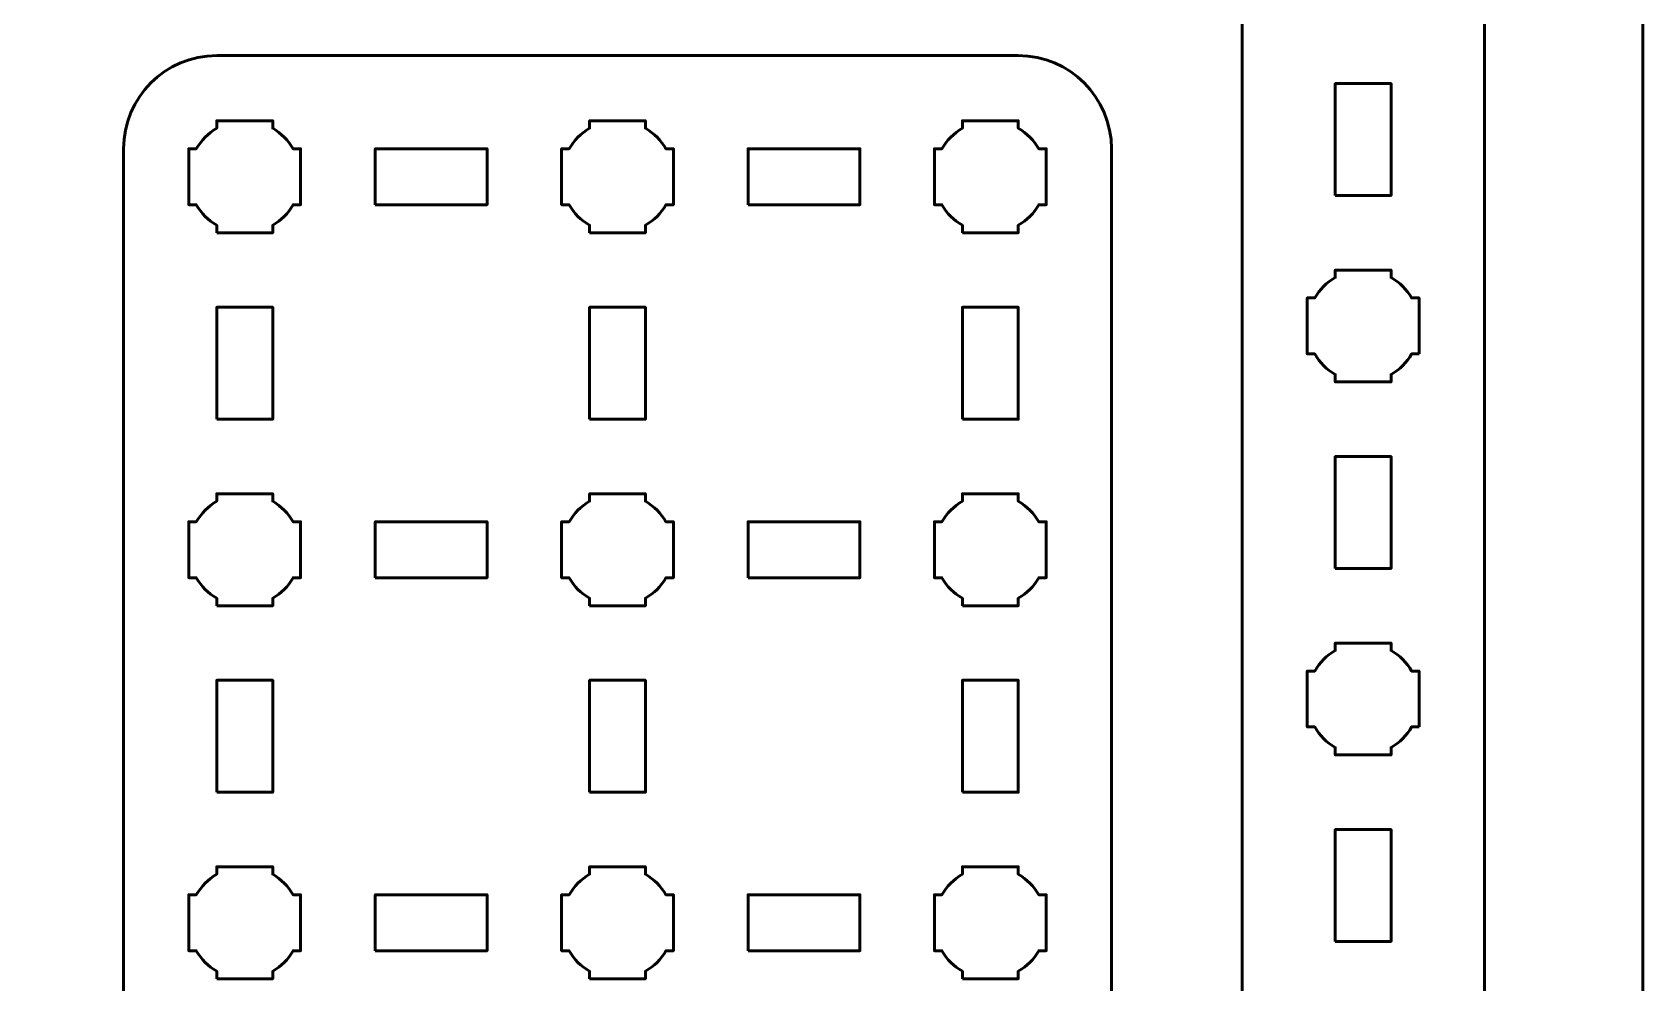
# Model space of a CAD drawing. Header units: centimetres. Extents: x -21 to 0, y -29.7 to 0.
# Drawn here: x -8.64 to 0, y -24.77 to -19.67 of the extents above; entities that cross this region are included whole.
import ezdxf

# ---------------------------------------------------------------- set-up
doc = ezdxf.new("R2010")
doc.units = ezdxf.units.CM
doc.header["$MEASUREMENT"] = 0
doc.layers.add('Layer 1', color=7, linetype='Continuous')

msp = doc.modelspace()

# ---------------------------------------------------------------- linework, layer by layer
at = {"layer": 'Layer 1', "color": 1, "lineweight": 53}
msp.add_open_spline([(-21.00003, -29.19995), (-21.00003, -29.19995), (-21.00003, -5.29992), (-21.00003, -5.29992), (-21.00003, -5.29992), (-21.00003, -5.21709), (-20.93286, -5.14992), (-20.85003, -5.14992), (-20.85003, -5.14992), (-20.7672, -5.14992), (-20.70003, -5.08275), (-20.70003, -4.99992), (-20.70003, -4.99992), (-20.70003, -4.91709), (-20.7672, -4.84992), (-20.85003, -4.84992), (-20.85003, -4.84992), (-20.93286, -4.84992), (-21.00003, -4.78275), (-21.00003, -4.69992), (-21.00003, -4.69992), (-21.00003, -4.61709), (-20.93286, -4.54992), (-20.85003, -4.54992), (-20.85003, -4.54992), (-20.7672, -4.54992), (-20.70003, -4.48275), (-20.70003, -4.39992), (-20.70003, -4.39992), (-20.70003, -4.31709), (-20.7672, -4.24992), (-20.85003, -4.24992), (-20.85003, -4.24992), (-20.93286, -4.24992), (-21.00003, -4.18275), (-21.00003, -4.09992), (-21.00003, -4.09992), (-21.00003, -4.01709), (-20.93286, -3.94992), (-20.85003, -3.94992), (-20.85003, -3.94992), (-20.7672, -3.94992), (-20.70003, -3.88275), (-20.70003, -3.79992), (-20.70003, -3.79992), (-20.70003, -3.71709), (-20.7672, -3.64992), (-20.85003, -3.64992), (-20.85003, -3.64992), (-20.93286, -3.64992), (-21.00003, -3.58275), (-21.00003, -3.49992), (-21.00003, -3.49992), (-21.00003, -3.41709), (-20.93286, -3.34992), (-20.85003, -3.34992), (-20.85003, -3.34992), (-20.7672, -3.34992), (-20.70003, -3.28275), (-20.70003, -3.19992), (-20.70003, -3.19992), (-20.70003, -3.11709), (-20.7672, -3.04992), (-20.85003, -3.04992), (-20.85003, -3.04992), (-20.93286, -3.04992), (-21.00003, -2.98275), (-21.00003, -2.89992), (-21.00003, -2.89992), (-21.00003, -2.81709), (-20.93286, -2.74992), (-20.85003, -2.74992), (-20.85003, -2.74992), (-20.7672, -2.74992), (-20.70003, -2.68275), (-20.70003, -2.59992), (-20.70003, -2.59992), (-20.70003, -2.51709), (-20.7672, -2.44992), (-20.85003, -2.44992), (-20.85003, -2.44992), (-20.93286, -2.44992), (-21.00003, -2.38275), (-21.00003, -2.29992), (-21.00003, -2.29992), (-21.00003, -2.21709), (-20.93286, -2.14992), (-20.85003, -2.14992), (-20.85003, -2.14992), (-20.7672, -2.14992), (-20.70003, -2.08275), (-20.70003, -1.99992), (-20.70003, -1.99992), (-20.70003, -1.91709), (-20.7672, -1.84992), (-20.85003, -1.84992), (-20.85003, -1.84992), (-20.93286, -1.84992), (-21.00003, -1.78275), (-21.00003, -1.69992), (-21.00003, -1.69992), (-21.00003, -1.61709), (-20.93286, -1.54992), (-20.85003, -1.54992), (-20.85003, -1.54992), (-20.7672, -1.54992), (-20.70003, -1.48275), (-20.70003, -1.39992), (-20.70003, -1.39992), (-20.70003, -1.31709), (-20.7672, -1.24992), (-20.85003, -1.24992), (-20.85003, -1.24992), (-20.93286, -1.24992), (-21.00003, -1.18275), (-21.00003, -1.09992), (-21.00003, -1.09992), (-21.00003, -1.09992), (-21.00003, -0.49992), (-21.00003, -0.49992), (-21.00003, -0.49992), (-21.00003, -0.22295), (-20.77694, 0.00004), (-20.49994, 0.00004), (-20.49994, 0.00004), (-20.49994, 0.00004), (-0.50008, 0.00004), (-0.50008, 0.00004), (-0.50008, 0.00004), (-0.22294, 0.00004), (0.00002, -0.22295), (0.00002, -0.49992), (0.00002, -0.49992), (0.00002, -0.49992), (0.00002, -29.19995), (0.00002, -29.19995), (0.00002, -29.19995), (0.00002, -29.47695), (-0.22294, -29.70004), (-0.50008, -29.70004), (-0.50008, -29.70004), (-0.50008, -29.70004), (-20.49994, -29.70004), (-20.49994, -29.70004), (-20.49994, -29.70004), (-20.77694, -29.70004), (-21.00003, -29.47695), (-21.00003, -29.19995)], degree=3, knots=[0, 0, 0, 0, 0.027027, 0.027027, 0.027027, 0.027027, 0.0540541, 0.0540541, 0.0540541, 0.0540541, 0.0810811, 0.0810811, 0.0810811, 0.0810811, 0.1081081, 0.1081081, 0.1081081, 0.1081081, 0.1351351, 0.1351351, 0.1351351, 0.1351351, 0.1621622, 0.1621622, 0.1621622, 0.1621622, 0.1891892, 0.1891892, 0.1891892, 0.1891892, 0.2162162, 0.2162162, 0.2162162, 0.2162162, 0.2432432, 0.2432432, 0.2432432, 0.2432432, 0.2702703, 0.2702703, 0.2702703, 0.2702703, 0.2972973, 0.2972973, 0.2972973, 0.2972973, 0.3243243, 0.3243243, 0.3243243, 0.3243243, 0.3513514, 0.3513514, 0.3513514, 0.3513514, 0.3783784, 0.3783784, 0.3783784, 0.3783784, 0.4054054, 0.4054054, 0.4054054, 0.4054054, 0.4324324, 0.4324324, 0.4324324, 0.4324324, 0.4594595, 0.4594595, 0.4594595, 0.4594595, 0.4864865, 0.4864865, 0.4864865, 0.4864865, 0.5135135, 0.5135135, 0.5135135, 0.5135135, 0.5405405, 0.5405405, 0.5405405, 0.5405405, 0.5675676, 0.5675676, 0.5675676, 0.5675676, 0.5945946, 0.5945946, 0.5945946, 0.5945946, 0.6216216, 0.6216216, 0.6216216, 0.6216216, 0.6486486, 0.6486486, 0.6486486, 0.6486486, 0.6756757, 0.6756757, 0.6756757, 0.6756757, 0.7027027, 0.7027027, 0.7027027, 0.7027027, 0.7297297, 0.7297297, 0.7297297, 0.7297297, 0.7567568, 0.7567568, 0.7567568, 0.7567568, 0.7837838, 0.7837838, 0.7837838, 0.7837838, 0.8108108, 0.8108108, 0.8108108, 0.8108108, 0.8378378, 0.8378378, 0.8378378, 0.8378378, 0.8648649, 0.8648649, 0.8648649, 0.8648649, 0.8918919, 0.8918919, 0.8918919, 0.8918919, 0.9189189, 0.9189189, 0.9189189, 0.9189189, 0.9459459, 0.9459459, 0.9459459, 0.9459459, 0.972973, 0.972973, 0.972973, 0.972973, 1, 1, 1, 1], dxfattribs=at)
at = {"layer": 'Layer 1', "color": 3, "lineweight": 53}
for points in [[(-2.15002, -27.39989), (-2.15002, -27.39989), (-2.15002, -17.09991), (-2.15002, -17.09991), (-2.15002, -17.09991), (-2.15002, -16.82291), (-1.92693, -16.59995), (-1.64993, -16.59995), (-1.64993, -16.59995), (-1.64993, -16.59995), (-1.34992, -16.59995), (-1.34992, -16.59995), (-1.34992, -16.59995), (-1.07296, -16.59995), (-0.85, -16.82291), (-0.85, -17.09991), (-0.85, -17.09991), (-0.85, -17.09991), (-0.85, -27.39989), (-0.85, -27.39989), (-0.85, -27.39989), (-0.85, -27.67689), (-1.07296, -27.89999), (-1.34992, -27.89999), (-1.34992, -27.89999), (-1.34992, -27.89999), (-1.64993, -27.89999), (-1.64993, -27.89999), (-1.64993, -27.89999), (-1.92693, -27.89999), (-2.15002, -27.67689), (-2.15002, -27.39989)], [(-3.34999, -27.10002), (-3.34999, -27.10002), (-7.64999, -27.10002), (-7.64999, -27.10002), (-7.64999, -27.10002), (-7.92608, -27.10002), (-8.14999, -26.87611), (-8.14999, -26.60002), (-8.14999, -26.60002), (-8.14999, -26.60002), (-8.14999, -20.30002), (-8.14999, -20.30002), (-8.14999, -20.30002), (-8.14999, -20.02393), (-7.92608, -19.80002), (-7.64999, -19.80002), (-7.64999, -19.80002), (-7.64999, -19.80002), (-3.34999, -19.80002), (-3.34999, -19.80002), (-3.34999, -19.80002), (-3.0739, -19.80002), (-2.84999, -20.02393), (-2.84999, -20.30002), (-2.84999, -20.30002), (-2.84999, -20.30002), (-2.84999, -26.60002), (-2.84999, -26.60002), (-2.84999, -26.60002), (-2.84999, -26.87611), (-3.0739, -27.10002), (-3.34999, -27.10002)]]:
    msp.add_open_spline(points, degree=3, knots=[0, 0, 0, 0, 0.125, 0.125, 0.125, 0.125, 0.25, 0.25, 0.25, 0.25, 0.375, 0.375, 0.375, 0.375, 0.5, 0.5, 0.5, 0.5, 0.625, 0.625, 0.625, 0.625, 0.75, 0.75, 0.75, 0.75, 0.875, 0.875, 0.875, 0.875, 1, 1, 1, 1], dxfattribs=at)
at = {"layer": 'Layer 1', "lineweight": 53}
for points, knots in [([(-1.64993, -20.54993), (-1.64993, -20.54993), (-1.64993, -19.94993), (-1.64993, -19.94993), (-1.64993, -19.94993), (-1.64993, -19.94993), (-1.34992, -19.94993), (-1.34992, -19.94993), (-1.34992, -19.94993), (-1.34992, -19.94993), (-1.34992, -20.54993), (-1.34992, -20.54993), (-1.34992, -20.54993), (-1.34992, -20.54993), (-1.64993, -20.54993), (-1.64993, -20.54993)], [0, 0, 0, 0, 0.25, 0.25, 0.25, 0.25, 0.5, 0.5, 0.5, 0.5, 0.75, 0.75, 0.75, 0.75, 1, 1, 1, 1]), ([(-7.64999, -20.75002), (-7.64999, -20.75002), (-7.64999, -20.70987), (-7.64999, -20.70987), (-7.64999, -20.70987), (-7.69552, -20.68352), (-7.73349, -20.64555), (-7.75984, -20.60002), (-7.75984, -20.60002), (-7.75984, -20.60002), (-7.79999, -20.60002), (-7.79999, -20.60002), (-7.79999, -20.60002), (-7.79999, -20.60002), (-7.79999, -20.45002), (-7.79999, -20.45002), (-7.79999, -20.45002), (-7.79999, -20.45002), (-7.79999, -20.30002), (-7.79999, -20.30002), (-7.79999, -20.30002), (-7.79999, -20.30002), (-7.75984, -20.30002), (-7.75984, -20.30002), (-7.75984, -20.30002), (-7.73349, -20.25449), (-7.69552, -20.21652), (-7.64999, -20.19017), (-7.64999, -20.19017), (-7.64999, -20.19017), (-7.64999, -20.15002), (-7.64999, -20.15002), (-7.64999, -20.15002), (-7.64999, -20.15002), (-7.49999, -20.15002), (-7.49999, -20.15002), (-7.49999, -20.15002), (-7.49999, -20.15002), (-7.34999, -20.15002), (-7.34999, -20.15002), (-7.34999, -20.15002), (-7.34999, -20.15002), (-7.34999, -20.19017), (-7.34999, -20.19017), (-7.34999, -20.19017), (-7.30446, -20.21652), (-7.26649, -20.25449), (-7.24014, -20.30002), (-7.24014, -20.30002), (-7.24014, -20.30002), (-7.19999, -20.30002), (-7.19999, -20.30002), (-7.19999, -20.30002), (-7.19999, -20.30002), (-7.19999, -20.45002), (-7.19999, -20.45002), (-7.19999, -20.45002), (-7.19999, -20.45002), (-7.19999, -20.60002), (-7.19999, -20.60002), (-7.19999, -20.60002), (-7.19999, -20.60002), (-7.24014, -20.60002), (-7.24014, -20.60002), (-7.24014, -20.60002), (-7.26649, -20.64555), (-7.30446, -20.68352), (-7.34999, -20.70987), (-7.34999, -20.70987), (-7.34999, -20.70987), (-7.34999, -20.75002), (-7.34999, -20.75002), (-7.34999, -20.75002), (-7.34999, -20.75002), (-7.49999, -20.75002), (-7.49999, -20.75002), (-7.49999, -20.75002), (-7.49999, -20.75002), (-7.64999, -20.75002), (-7.64999, -20.75002)], [0, 0, 0, 0, 0.05, 0.05, 0.05, 0.05, 0.1, 0.1, 0.1, 0.1, 0.15, 0.15, 0.15, 0.15, 0.2, 0.2, 0.2, 0.2, 0.25, 0.25, 0.25, 0.25, 0.3, 0.3, 0.3, 0.3, 0.35, 0.35, 0.35, 0.35, 0.4, 0.4, 0.4, 0.4, 0.45, 0.45, 0.45, 0.45, 0.5, 0.5, 0.5, 0.5, 0.55, 0.55, 0.55, 0.55, 0.6, 0.6, 0.6, 0.6, 0.65, 0.65, 0.65, 0.65, 0.7, 0.7, 0.7, 0.7, 0.75, 0.75, 0.75, 0.75, 0.8, 0.8, 0.8, 0.8, 0.85, 0.85, 0.85, 0.85, 0.9, 0.9, 0.9, 0.9, 0.95, 0.95, 0.95, 0.95, 1, 1, 1, 1]), ([(-5.64999, -20.75002), (-5.64999, -20.75002), (-5.64999, -20.70987), (-5.64999, -20.70987), (-5.64999, -20.70987), (-5.69552, -20.68352), (-5.73349, -20.64555), (-5.75984, -20.60002), (-5.75984, -20.60002), (-5.75984, -20.60002), (-5.79999, -20.60002), (-5.79999, -20.60002), (-5.79999, -20.60002), (-5.79999, -20.60002), (-5.79999, -20.45002), (-5.79999, -20.45002), (-5.79999, -20.45002), (-5.79999, -20.45002), (-5.79999, -20.30002), (-5.79999, -20.30002), (-5.79999, -20.30002), (-5.79999, -20.30002), (-5.75984, -20.30002), (-5.75984, -20.30002), (-5.75984, -20.30002), (-5.73349, -20.25449), (-5.69552, -20.21652), (-5.64999, -20.19017), (-5.64999, -20.19017), (-5.64999, -20.19017), (-5.64999, -20.15002), (-5.64999, -20.15002), (-5.64999, -20.15002), (-5.64999, -20.15002), (-5.49999, -20.15002), (-5.49999, -20.15002), (-5.49999, -20.15002), (-5.49999, -20.15002), (-5.34999, -20.15002), (-5.34999, -20.15002), (-5.34999, -20.15002), (-5.34999, -20.15002), (-5.34999, -20.19017), (-5.34999, -20.19017), (-5.34999, -20.19017), (-5.30446, -20.21652), (-5.26649, -20.25449), (-5.24014, -20.30002), (-5.24014, -20.30002), (-5.24014, -20.30002), (-5.19999, -20.30002), (-5.19999, -20.30002), (-5.19999, -20.30002), (-5.19999, -20.30002), (-5.19999, -20.45002), (-5.19999, -20.45002), (-5.19999, -20.45002), (-5.19999, -20.45002), (-5.19999, -20.60002), (-5.19999, -20.60002), (-5.19999, -20.60002), (-5.19999, -20.60002), (-5.24014, -20.60002), (-5.24014, -20.60002), (-5.24014, -20.60002), (-5.26649, -20.64555), (-5.30446, -20.68352), (-5.34999, -20.70987), (-5.34999, -20.70987), (-5.34999, -20.70987), (-5.34999, -20.75002), (-5.34999, -20.75002), (-5.34999, -20.75002), (-5.34999, -20.75002), (-5.49999, -20.75002), (-5.49999, -20.75002), (-5.49999, -20.75002), (-5.49999, -20.75002), (-5.64999, -20.75002), (-5.64999, -20.75002)], [0, 0, 0, 0, 0.05, 0.05, 0.05, 0.05, 0.1, 0.1, 0.1, 0.1, 0.15, 0.15, 0.15, 0.15, 0.2, 0.2, 0.2, 0.2, 0.25, 0.25, 0.25, 0.25, 0.3, 0.3, 0.3, 0.3, 0.35, 0.35, 0.35, 0.35, 0.4, 0.4, 0.4, 0.4, 0.45, 0.45, 0.45, 0.45, 0.5, 0.5, 0.5, 0.5, 0.55, 0.55, 0.55, 0.55, 0.6, 0.6, 0.6, 0.6, 0.65, 0.65, 0.65, 0.65, 0.7, 0.7, 0.7, 0.7, 0.75, 0.75, 0.75, 0.75, 0.8, 0.8, 0.8, 0.8, 0.85, 0.85, 0.85, 0.85, 0.9, 0.9, 0.9, 0.9, 0.95, 0.95, 0.95, 0.95, 1, 1, 1, 1]), ([(-3.64999, -20.75002), (-3.64999, -20.75002), (-3.64999, -20.70987), (-3.64999, -20.70987), (-3.64999, -20.70987), (-3.69552, -20.68352), (-3.73349, -20.64555), (-3.75984, -20.60002), (-3.75984, -20.60002), (-3.75984, -20.60002), (-3.79999, -20.60002), (-3.79999, -20.60002), (-3.79999, -20.60002), (-3.79999, -20.60002), (-3.79999, -20.45002), (-3.79999, -20.45002), (-3.79999, -20.45002), (-3.79999, -20.45002), (-3.79999, -20.30002), (-3.79999, -20.30002), (-3.79999, -20.30002), (-3.79999, -20.30002), (-3.75984, -20.30002), (-3.75984, -20.30002), (-3.75984, -20.30002), (-3.73349, -20.25449), (-3.69552, -20.21652), (-3.64999, -20.19017), (-3.64999, -20.19017), (-3.64999, -20.19017), (-3.64999, -20.15002), (-3.64999, -20.15002), (-3.64999, -20.15002), (-3.64999, -20.15002), (-3.49999, -20.15002), (-3.49999, -20.15002), (-3.49999, -20.15002), (-3.49999, -20.15002), (-3.34999, -20.15002), (-3.34999, -20.15002), (-3.34999, -20.15002), (-3.34999, -20.15002), (-3.34999, -20.19017), (-3.34999, -20.19017), (-3.34999, -20.19017), (-3.30446, -20.21652), (-3.26649, -20.25449), (-3.24014, -20.30002), (-3.24014, -20.30002), (-3.24014, -20.30002), (-3.19999, -20.30002), (-3.19999, -20.30002), (-3.19999, -20.30002), (-3.19999, -20.30002), (-3.19999, -20.45002), (-3.19999, -20.45002), (-3.19999, -20.45002), (-3.19999, -20.45002), (-3.19999, -20.60002), (-3.19999, -20.60002), (-3.19999, -20.60002), (-3.19999, -20.60002), (-3.24014, -20.60002), (-3.24014, -20.60002), (-3.24014, -20.60002), (-3.26649, -20.64555), (-3.30446, -20.68352), (-3.34999, -20.70987), (-3.34999, -20.70987), (-3.34999, -20.70987), (-3.34999, -20.75002), (-3.34999, -20.75002), (-3.34999, -20.75002), (-3.34999, -20.75002), (-3.49999, -20.75002), (-3.49999, -20.75002), (-3.49999, -20.75002), (-3.49999, -20.75002), (-3.64999, -20.75002), (-3.64999, -20.75002)], [0, 0, 0, 0, 0.05, 0.05, 0.05, 0.05, 0.1, 0.1, 0.1, 0.1, 0.15, 0.15, 0.15, 0.15, 0.2, 0.2, 0.2, 0.2, 0.25, 0.25, 0.25, 0.25, 0.3, 0.3, 0.3, 0.3, 0.35, 0.35, 0.35, 0.35, 0.4, 0.4, 0.4, 0.4, 0.45, 0.45, 0.45, 0.45, 0.5, 0.5, 0.5, 0.5, 0.55, 0.55, 0.55, 0.55, 0.6, 0.6, 0.6, 0.6, 0.65, 0.65, 0.65, 0.65, 0.7, 0.7, 0.7, 0.7, 0.75, 0.75, 0.75, 0.75, 0.8, 0.8, 0.8, 0.8, 0.85, 0.85, 0.85, 0.85, 0.9, 0.9, 0.9, 0.9, 0.95, 0.95, 0.95, 0.95, 1, 1, 1, 1]), ([(-6.79999, -20.60002), (-6.79999, -20.60002), (-6.79999, -20.30002), (-6.79999, -20.30002), (-6.79999, -20.30002), (-6.79999, -20.30002), (-6.19999, -20.30002), (-6.19999, -20.30002), (-6.19999, -20.30002), (-6.19999, -20.30002), (-6.19999, -20.60002), (-6.19999, -20.60002), (-6.19999, -20.60002), (-6.19999, -20.60002), (-6.79999, -20.60002), (-6.79999, -20.60002)], [0, 0, 0, 0, 0.25, 0.25, 0.25, 0.25, 0.5, 0.5, 0.5, 0.5, 0.75, 0.75, 0.75, 0.75, 1, 1, 1, 1]), ([(-4.79999, -20.60002), (-4.79999, -20.60002), (-4.79999, -20.30002), (-4.79999, -20.30002), (-4.79999, -20.30002), (-4.79999, -20.30002), (-4.19999, -20.30002), (-4.19999, -20.30002), (-4.19999, -20.30002), (-4.19999, -20.30002), (-4.19999, -20.60002), (-4.19999, -20.60002), (-4.19999, -20.60002), (-4.19999, -20.60002), (-4.79999, -20.60002), (-4.79999, -20.60002)], [0, 0, 0, 0, 0.25, 0.25, 0.25, 0.25, 0.5, 0.5, 0.5, 0.5, 0.75, 0.75, 0.75, 0.75, 1, 1, 1, 1]), ([(-1.19999, -21.39992), (-1.19999, -21.39992), (-1.2401, -21.39992), (-1.2401, -21.39992), (-1.2401, -21.39992), (-1.26642, -21.44553), (-1.30445, -21.48342), (-1.34992, -21.50974), (-1.34992, -21.50974), (-1.34992, -21.50974), (-1.34992, -21.54999), (-1.34992, -21.54999), (-1.34992, -21.54999), (-1.34992, -21.54999), (-1.5, -21.54999), (-1.5, -21.54999), (-1.5, -21.54999), (-1.5, -21.54999), (-1.64993, -21.54999), (-1.64993, -21.54999), (-1.64993, -21.54999), (-1.64993, -21.54999), (-1.64993, -21.50974), (-1.64993, -21.50974), (-1.64993, -21.50974), (-1.69554, -21.48342), (-1.73346, -21.44553), (-1.75978, -21.39992), (-1.75978, -21.39992), (-1.75978, -21.39992), (-1.8, -21.39992), (-1.8, -21.39992), (-1.8, -21.39992), (-1.8, -21.39992), (-1.8, -21.24999), (-1.8, -21.24999), (-1.8, -21.24999), (-1.8, -21.24999), (-1.8, -21.09991), (-1.8, -21.09991), (-1.8, -21.09991), (-1.8, -21.09991), (-1.75978, -21.09991), (-1.75978, -21.09991), (-1.75978, -21.09991), (-1.73346, -21.05444), (-1.69554, -21.01641), (-1.64993, -20.99009), (-1.64993, -20.99009), (-1.64993, -20.99009), (-1.64993, -20.94998), (-1.64993, -20.94998), (-1.64993, -20.94998), (-1.64993, -20.94998), (-1.5, -20.94998), (-1.5, -20.94998), (-1.5, -20.94998), (-1.5, -20.94998), (-1.34992, -20.94998), (-1.34992, -20.94998), (-1.34992, -20.94998), (-1.34992, -20.94998), (-1.34992, -20.99009), (-1.34992, -20.99009), (-1.34992, -20.99009), (-1.30445, -21.01641), (-1.26642, -21.05444), (-1.2401, -21.09991), (-1.2401, -21.09991), (-1.2401, -21.09991), (-1.19999, -21.09991), (-1.19999, -21.09991), (-1.19999, -21.09991), (-1.19999, -21.09991), (-1.19999, -21.24999), (-1.19999, -21.24999), (-1.19999, -21.24999), (-1.19999, -21.24999), (-1.19999, -21.39992), (-1.19999, -21.39992)], [0, 0, 0, 0, 0.05, 0.05, 0.05, 0.05, 0.1, 0.1, 0.1, 0.1, 0.15, 0.15, 0.15, 0.15, 0.2, 0.2, 0.2, 0.2, 0.25, 0.25, 0.25, 0.25, 0.3, 0.3, 0.3, 0.3, 0.35, 0.35, 0.35, 0.35, 0.4, 0.4, 0.4, 0.4, 0.45, 0.45, 0.45, 0.45, 0.5, 0.5, 0.5, 0.5, 0.55, 0.55, 0.55, 0.55, 0.6, 0.6, 0.6, 0.6, 0.65, 0.65, 0.65, 0.65, 0.7, 0.7, 0.7, 0.7, 0.75, 0.75, 0.75, 0.75, 0.8, 0.8, 0.8, 0.8, 0.85, 0.85, 0.85, 0.85, 0.9, 0.9, 0.9, 0.9, 0.95, 0.95, 0.95, 0.95, 1, 1, 1, 1]), ([(-7.64999, -21.75002), (-7.64999, -21.75002), (-7.64999, -21.15002), (-7.64999, -21.15002), (-7.64999, -21.15002), (-7.64999, -21.15002), (-7.34999, -21.15002), (-7.34999, -21.15002), (-7.34999, -21.15002), (-7.34999, -21.15002), (-7.34999, -21.75002), (-7.34999, -21.75002), (-7.34999, -21.75002), (-7.34999, -21.75002), (-7.64999, -21.75002), (-7.64999, -21.75002)], [0, 0, 0, 0, 0.25, 0.25, 0.25, 0.25, 0.5, 0.5, 0.5, 0.5, 0.75, 0.75, 0.75, 0.75, 1, 1, 1, 1]), ([(-5.64999, -21.75002), (-5.64999, -21.75002), (-5.64999, -21.15002), (-5.64999, -21.15002), (-5.64999, -21.15002), (-5.64999, -21.15002), (-5.34999, -21.15002), (-5.34999, -21.15002), (-5.34999, -21.15002), (-5.34999, -21.15002), (-5.34999, -21.75002), (-5.34999, -21.75002), (-5.34999, -21.75002), (-5.34999, -21.75002), (-5.64999, -21.75002), (-5.64999, -21.75002)], [0, 0, 0, 0, 0.25, 0.25, 0.25, 0.25, 0.5, 0.5, 0.5, 0.5, 0.75, 0.75, 0.75, 0.75, 1, 1, 1, 1]), ([(-3.64999, -21.75002), (-3.64999, -21.75002), (-3.64999, -21.15002), (-3.64999, -21.15002), (-3.64999, -21.15002), (-3.64999, -21.15002), (-3.34999, -21.15002), (-3.34999, -21.15002), (-3.34999, -21.15002), (-3.34999, -21.15002), (-3.34999, -21.75002), (-3.34999, -21.75002), (-3.34999, -21.75002), (-3.34999, -21.75002), (-3.64999, -21.75002), (-3.64999, -21.75002)], [0, 0, 0, 0, 0.25, 0.25, 0.25, 0.25, 0.5, 0.5, 0.5, 0.5, 0.75, 0.75, 0.75, 0.75, 1, 1, 1, 1]), ([(-1.64993, -22.5499), (-1.64993, -22.5499), (-1.64993, -21.9499), (-1.64993, -21.9499), (-1.64993, -21.9499), (-1.64993, -21.9499), (-1.34992, -21.9499), (-1.34992, -21.9499), (-1.34992, -21.9499), (-1.34992, -21.9499), (-1.34992, -22.5499), (-1.34992, -22.5499), (-1.34992, -22.5499), (-1.34992, -22.5499), (-1.64993, -22.5499), (-1.64993, -22.5499)], [0, 0, 0, 0, 0.25, 0.25, 0.25, 0.25, 0.5, 0.5, 0.5, 0.5, 0.75, 0.75, 0.75, 0.75, 1, 1, 1, 1]), ([(-7.64999, -22.75002), (-7.64999, -22.75002), (-7.64999, -22.70987), (-7.64999, -22.70987), (-7.64999, -22.70987), (-7.69552, -22.68352), (-7.73349, -22.64555), (-7.75984, -22.60002), (-7.75984, -22.60002), (-7.75984, -22.60002), (-7.79999, -22.60002), (-7.79999, -22.60002), (-7.79999, -22.60002), (-7.79999, -22.60002), (-7.79999, -22.45002), (-7.79999, -22.45002), (-7.79999, -22.45002), (-7.79999, -22.45002), (-7.79999, -22.30002), (-7.79999, -22.30002), (-7.79999, -22.30002), (-7.79999, -22.30002), (-7.75984, -22.30002), (-7.75984, -22.30002), (-7.75984, -22.30002), (-7.73349, -22.25449), (-7.69552, -22.21652), (-7.64999, -22.19017), (-7.64999, -22.19017), (-7.64999, -22.19017), (-7.64999, -22.15002), (-7.64999, -22.15002), (-7.64999, -22.15002), (-7.64999, -22.15002), (-7.49999, -22.15002), (-7.49999, -22.15002), (-7.49999, -22.15002), (-7.49999, -22.15002), (-7.34999, -22.15002), (-7.34999, -22.15002), (-7.34999, -22.15002), (-7.34999, -22.15002), (-7.34999, -22.19017), (-7.34999, -22.19017), (-7.34999, -22.19017), (-7.30446, -22.21652), (-7.26649, -22.25449), (-7.24014, -22.30002), (-7.24014, -22.30002), (-7.24014, -22.30002), (-7.19999, -22.30002), (-7.19999, -22.30002), (-7.19999, -22.30002), (-7.19999, -22.30002), (-7.19999, -22.45002), (-7.19999, -22.45002), (-7.19999, -22.45002), (-7.19999, -22.45002), (-7.19999, -22.60002), (-7.19999, -22.60002), (-7.19999, -22.60002), (-7.19999, -22.60002), (-7.24014, -22.60002), (-7.24014, -22.60002), (-7.24014, -22.60002), (-7.26649, -22.64555), (-7.30446, -22.68352), (-7.34999, -22.70987), (-7.34999, -22.70987), (-7.34999, -22.70987), (-7.34999, -22.75002), (-7.34999, -22.75002), (-7.34999, -22.75002), (-7.34999, -22.75002), (-7.49999, -22.75002), (-7.49999, -22.75002), (-7.49999, -22.75002), (-7.49999, -22.75002), (-7.64999, -22.75002), (-7.64999, -22.75002)], [0, 0, 0, 0, 0.05, 0.05, 0.05, 0.05, 0.1, 0.1, 0.1, 0.1, 0.15, 0.15, 0.15, 0.15, 0.2, 0.2, 0.2, 0.2, 0.25, 0.25, 0.25, 0.25, 0.3, 0.3, 0.3, 0.3, 0.35, 0.35, 0.35, 0.35, 0.4, 0.4, 0.4, 0.4, 0.45, 0.45, 0.45, 0.45, 0.5, 0.5, 0.5, 0.5, 0.55, 0.55, 0.55, 0.55, 0.6, 0.6, 0.6, 0.6, 0.65, 0.65, 0.65, 0.65, 0.7, 0.7, 0.7, 0.7, 0.75, 0.75, 0.75, 0.75, 0.8, 0.8, 0.8, 0.8, 0.85, 0.85, 0.85, 0.85, 0.9, 0.9, 0.9, 0.9, 0.95, 0.95, 0.95, 0.95, 1, 1, 1, 1]), ([(-5.64999, -22.75002), (-5.64999, -22.75002), (-5.64999, -22.70987), (-5.64999, -22.70987), (-5.64999, -22.70987), (-5.69552, -22.68352), (-5.73349, -22.64555), (-5.75984, -22.60002), (-5.75984, -22.60002), (-5.75984, -22.60002), (-5.79999, -22.60002), (-5.79999, -22.60002), (-5.79999, -22.60002), (-5.79999, -22.60002), (-5.79999, -22.45002), (-5.79999, -22.45002), (-5.79999, -22.45002), (-5.79999, -22.45002), (-5.79999, -22.30002), (-5.79999, -22.30002), (-5.79999, -22.30002), (-5.79999, -22.30002), (-5.75984, -22.30002), (-5.75984, -22.30002), (-5.75984, -22.30002), (-5.73349, -22.25449), (-5.69552, -22.21652), (-5.64999, -22.19017), (-5.64999, -22.19017), (-5.64999, -22.19017), (-5.64999, -22.15002), (-5.64999, -22.15002), (-5.64999, -22.15002), (-5.64999, -22.15002), (-5.49999, -22.15002), (-5.49999, -22.15002), (-5.49999, -22.15002), (-5.49999, -22.15002), (-5.34999, -22.15002), (-5.34999, -22.15002), (-5.34999, -22.15002), (-5.34999, -22.15002), (-5.34999, -22.19017), (-5.34999, -22.19017), (-5.34999, -22.19017), (-5.30446, -22.21652), (-5.26649, -22.25449), (-5.24014, -22.30002), (-5.24014, -22.30002), (-5.24014, -22.30002), (-5.19999, -22.30002), (-5.19999, -22.30002), (-5.19999, -22.30002), (-5.19999, -22.30002), (-5.19999, -22.45002), (-5.19999, -22.45002), (-5.19999, -22.45002), (-5.19999, -22.45002), (-5.19999, -22.60002), (-5.19999, -22.60002), (-5.19999, -22.60002), (-5.19999, -22.60002), (-5.24014, -22.60002), (-5.24014, -22.60002), (-5.24014, -22.60002), (-5.26649, -22.64555), (-5.30446, -22.68352), (-5.34999, -22.70987), (-5.34999, -22.70987), (-5.34999, -22.70987), (-5.34999, -22.75002), (-5.34999, -22.75002), (-5.34999, -22.75002), (-5.34999, -22.75002), (-5.49999, -22.75002), (-5.49999, -22.75002), (-5.49999, -22.75002), (-5.49999, -22.75002), (-5.64999, -22.75002), (-5.64999, -22.75002)], [0, 0, 0, 0, 0.05, 0.05, 0.05, 0.05, 0.1, 0.1, 0.1, 0.1, 0.15, 0.15, 0.15, 0.15, 0.2, 0.2, 0.2, 0.2, 0.25, 0.25, 0.25, 0.25, 0.3, 0.3, 0.3, 0.3, 0.35, 0.35, 0.35, 0.35, 0.4, 0.4, 0.4, 0.4, 0.45, 0.45, 0.45, 0.45, 0.5, 0.5, 0.5, 0.5, 0.55, 0.55, 0.55, 0.55, 0.6, 0.6, 0.6, 0.6, 0.65, 0.65, 0.65, 0.65, 0.7, 0.7, 0.7, 0.7, 0.75, 0.75, 0.75, 0.75, 0.8, 0.8, 0.8, 0.8, 0.85, 0.85, 0.85, 0.85, 0.9, 0.9, 0.9, 0.9, 0.95, 0.95, 0.95, 0.95, 1, 1, 1, 1]), ([(-3.64999, -22.75002), (-3.64999, -22.75002), (-3.64999, -22.70987), (-3.64999, -22.70987), (-3.64999, -22.70987), (-3.69552, -22.68352), (-3.73349, -22.64555), (-3.75984, -22.60002), (-3.75984, -22.60002), (-3.75984, -22.60002), (-3.79999, -22.60002), (-3.79999, -22.60002), (-3.79999, -22.60002), (-3.79999, -22.60002), (-3.79999, -22.45002), (-3.79999, -22.45002), (-3.79999, -22.45002), (-3.79999, -22.45002), (-3.79999, -22.30002), (-3.79999, -22.30002), (-3.79999, -22.30002), (-3.79999, -22.30002), (-3.75984, -22.30002), (-3.75984, -22.30002), (-3.75984, -22.30002), (-3.73349, -22.25449), (-3.69552, -22.21652), (-3.64999, -22.19017), (-3.64999, -22.19017), (-3.64999, -22.19017), (-3.64999, -22.15002), (-3.64999, -22.15002), (-3.64999, -22.15002), (-3.64999, -22.15002), (-3.49999, -22.15002), (-3.49999, -22.15002), (-3.49999, -22.15002), (-3.49999, -22.15002), (-3.34999, -22.15002), (-3.34999, -22.15002), (-3.34999, -22.15002), (-3.34999, -22.15002), (-3.34999, -22.19017), (-3.34999, -22.19017), (-3.34999, -22.19017), (-3.30446, -22.21652), (-3.26649, -22.25449), (-3.24014, -22.30002), (-3.24014, -22.30002), (-3.24014, -22.30002), (-3.19999, -22.30002), (-3.19999, -22.30002), (-3.19999, -22.30002), (-3.19999, -22.30002), (-3.19999, -22.45002), (-3.19999, -22.45002), (-3.19999, -22.45002), (-3.19999, -22.45002), (-3.19999, -22.60002), (-3.19999, -22.60002), (-3.19999, -22.60002), (-3.19999, -22.60002), (-3.24014, -22.60002), (-3.24014, -22.60002), (-3.24014, -22.60002), (-3.26649, -22.64555), (-3.30446, -22.68352), (-3.34999, -22.70987), (-3.34999, -22.70987), (-3.34999, -22.70987), (-3.34999, -22.75002), (-3.34999, -22.75002), (-3.34999, -22.75002), (-3.34999, -22.75002), (-3.49999, -22.75002), (-3.49999, -22.75002), (-3.49999, -22.75002), (-3.49999, -22.75002), (-3.64999, -22.75002), (-3.64999, -22.75002)], [0, 0, 0, 0, 0.05, 0.05, 0.05, 0.05, 0.1, 0.1, 0.1, 0.1, 0.15, 0.15, 0.15, 0.15, 0.2, 0.2, 0.2, 0.2, 0.25, 0.25, 0.25, 0.25, 0.3, 0.3, 0.3, 0.3, 0.35, 0.35, 0.35, 0.35, 0.4, 0.4, 0.4, 0.4, 0.45, 0.45, 0.45, 0.45, 0.5, 0.5, 0.5, 0.5, 0.55, 0.55, 0.55, 0.55, 0.6, 0.6, 0.6, 0.6, 0.65, 0.65, 0.65, 0.65, 0.7, 0.7, 0.7, 0.7, 0.75, 0.75, 0.75, 0.75, 0.8, 0.8, 0.8, 0.8, 0.85, 0.85, 0.85, 0.85, 0.9, 0.9, 0.9, 0.9, 0.95, 0.95, 0.95, 0.95, 1, 1, 1, 1]), ([(-6.79999, -22.60002), (-6.79999, -22.60002), (-6.79999, -22.30002), (-6.79999, -22.30002), (-6.79999, -22.30002), (-6.79999, -22.30002), (-6.19999, -22.30002), (-6.19999, -22.30002), (-6.19999, -22.30002), (-6.19999, -22.30002), (-6.19999, -22.60002), (-6.19999, -22.60002), (-6.19999, -22.60002), (-6.19999, -22.60002), (-6.79999, -22.60002), (-6.79999, -22.60002)], [0, 0, 0, 0, 0.25, 0.25, 0.25, 0.25, 0.5, 0.5, 0.5, 0.5, 0.75, 0.75, 0.75, 0.75, 1, 1, 1, 1]), ([(-4.79999, -22.60002), (-4.79999, -22.60002), (-4.79999, -22.30002), (-4.79999, -22.30002), (-4.79999, -22.30002), (-4.79999, -22.30002), (-4.19999, -22.30002), (-4.19999, -22.30002), (-4.19999, -22.30002), (-4.19999, -22.30002), (-4.19999, -22.60002), (-4.19999, -22.60002), (-4.19999, -22.60002), (-4.19999, -22.60002), (-4.79999, -22.60002), (-4.79999, -22.60002)], [0, 0, 0, 0, 0.25, 0.25, 0.25, 0.25, 0.5, 0.5, 0.5, 0.5, 0.75, 0.75, 0.75, 0.75, 1, 1, 1, 1]), ([(-1.19999, -23.40003), (-1.19999, -23.40003), (-1.2401, -23.40003), (-1.2401, -23.40003), (-1.2401, -23.40003), (-1.26642, -23.4455), (-1.30445, -23.48339), (-1.34992, -23.50985), (-1.34992, -23.50985), (-1.34992, -23.50985), (-1.34992, -23.54996), (-1.34992, -23.54996), (-1.34992, -23.54996), (-1.34992, -23.54996), (-1.5, -23.54996), (-1.5, -23.54996), (-1.5, -23.54996), (-1.5, -23.54996), (-1.64993, -23.54996), (-1.64993, -23.54996), (-1.64993, -23.54996), (-1.64993, -23.54996), (-1.64993, -23.50985), (-1.64993, -23.50985), (-1.64993, -23.50985), (-1.69554, -23.48339), (-1.73346, -23.4455), (-1.75978, -23.40003), (-1.75978, -23.40003), (-1.75978, -23.40003), (-1.8, -23.40003), (-1.8, -23.40003), (-1.8, -23.40003), (-1.8, -23.40003), (-1.8, -23.24995), (-1.8, -23.24995), (-1.8, -23.24995), (-1.8, -23.24995), (-1.8, -23.10002), (-1.8, -23.10002), (-1.8, -23.10002), (-1.8, -23.10002), (-1.75978, -23.10002), (-1.75978, -23.10002), (-1.75978, -23.10002), (-1.73346, -23.05441), (-1.69554, -23.01649), (-1.64993, -22.99017), (-1.64993, -22.99017), (-1.64993, -22.99017), (-1.64993, -22.94995), (-1.64993, -22.94995), (-1.64993, -22.94995), (-1.64993, -22.94995), (-1.5, -22.94995), (-1.5, -22.94995), (-1.5, -22.94995), (-1.5, -22.94995), (-1.34992, -22.94995), (-1.34992, -22.94995), (-1.34992, -22.94995), (-1.34992, -22.94995), (-1.34992, -22.99017), (-1.34992, -22.99017), (-1.34992, -22.99017), (-1.30445, -23.01649), (-1.26642, -23.05441), (-1.2401, -23.10002), (-1.2401, -23.10002), (-1.2401, -23.10002), (-1.19999, -23.10002), (-1.19999, -23.10002), (-1.19999, -23.10002), (-1.19999, -23.10002), (-1.19999, -23.24995), (-1.19999, -23.24995), (-1.19999, -23.24995), (-1.19999, -23.24995), (-1.19999, -23.40003), (-1.19999, -23.40003)], [0, 0, 0, 0, 0.05, 0.05, 0.05, 0.05, 0.1, 0.1, 0.1, 0.1, 0.15, 0.15, 0.15, 0.15, 0.2, 0.2, 0.2, 0.2, 0.25, 0.25, 0.25, 0.25, 0.3, 0.3, 0.3, 0.3, 0.35, 0.35, 0.35, 0.35, 0.4, 0.4, 0.4, 0.4, 0.45, 0.45, 0.45, 0.45, 0.5, 0.5, 0.5, 0.5, 0.55, 0.55, 0.55, 0.55, 0.6, 0.6, 0.6, 0.6, 0.65, 0.65, 0.65, 0.65, 0.7, 0.7, 0.7, 0.7, 0.75, 0.75, 0.75, 0.75, 0.8, 0.8, 0.8, 0.8, 0.85, 0.85, 0.85, 0.85, 0.9, 0.9, 0.9, 0.9, 0.95, 0.95, 0.95, 0.95, 1, 1, 1, 1]), ([(-7.64999, -23.75002), (-7.64999, -23.75002), (-7.64999, -23.15002), (-7.64999, -23.15002), (-7.64999, -23.15002), (-7.64999, -23.15002), (-7.34999, -23.15002), (-7.34999, -23.15002), (-7.34999, -23.15002), (-7.34999, -23.15002), (-7.34999, -23.75002), (-7.34999, -23.75002), (-7.34999, -23.75002), (-7.34999, -23.75002), (-7.64999, -23.75002), (-7.64999, -23.75002)], [0, 0, 0, 0, 0.25, 0.25, 0.25, 0.25, 0.5, 0.5, 0.5, 0.5, 0.75, 0.75, 0.75, 0.75, 1, 1, 1, 1]), ([(-5.64999, -23.75002), (-5.64999, -23.75002), (-5.64999, -23.15002), (-5.64999, -23.15002), (-5.64999, -23.15002), (-5.64999, -23.15002), (-5.34999, -23.15002), (-5.34999, -23.15002), (-5.34999, -23.15002), (-5.34999, -23.15002), (-5.34999, -23.75002), (-5.34999, -23.75002), (-5.34999, -23.75002), (-5.34999, -23.75002), (-5.64999, -23.75002), (-5.64999, -23.75002)], [0, 0, 0, 0, 0.25, 0.25, 0.25, 0.25, 0.5, 0.5, 0.5, 0.5, 0.75, 0.75, 0.75, 0.75, 1, 1, 1, 1]), ([(-3.64999, -23.75002), (-3.64999, -23.75002), (-3.64999, -23.15002), (-3.64999, -23.15002), (-3.64999, -23.15002), (-3.64999, -23.15002), (-3.34999, -23.15002), (-3.34999, -23.15002), (-3.34999, -23.15002), (-3.34999, -23.15002), (-3.34999, -23.75002), (-3.34999, -23.75002), (-3.34999, -23.75002), (-3.34999, -23.75002), (-3.64999, -23.75002), (-3.64999, -23.75002)], [0, 0, 0, 0, 0.25, 0.25, 0.25, 0.25, 0.5, 0.5, 0.5, 0.5, 0.75, 0.75, 0.75, 0.75, 1, 1, 1, 1]), ([(-1.64993, -24.54998), (-1.64993, -24.54998), (-1.64993, -23.94997), (-1.64993, -23.94997), (-1.64993, -23.94997), (-1.64993, -23.94997), (-1.34992, -23.94997), (-1.34992, -23.94997), (-1.34992, -23.94997), (-1.34992, -23.94997), (-1.34992, -24.54998), (-1.34992, -24.54998), (-1.34992, -24.54998), (-1.34992, -24.54998), (-1.64993, -24.54998), (-1.64993, -24.54998)], [0, 0, 0, 0, 0.25, 0.25, 0.25, 0.25, 0.5, 0.5, 0.5, 0.5, 0.75, 0.75, 0.75, 0.75, 1, 1, 1, 1]), ([(-7.64999, -24.75002), (-7.64999, -24.75002), (-7.64999, -24.70987), (-7.64999, -24.70987), (-7.64999, -24.70987), (-7.69552, -24.68352), (-7.73349, -24.64555), (-7.75984, -24.60002), (-7.75984, -24.60002), (-7.75984, -24.60002), (-7.79999, -24.60002), (-7.79999, -24.60002), (-7.79999, -24.60002), (-7.79999, -24.60002), (-7.79999, -24.45002), (-7.79999, -24.45002), (-7.79999, -24.45002), (-7.79999, -24.45002), (-7.79999, -24.30002), (-7.79999, -24.30002), (-7.79999, -24.30002), (-7.79999, -24.30002), (-7.75984, -24.30002), (-7.75984, -24.30002), (-7.75984, -24.30002), (-7.73349, -24.25449), (-7.69552, -24.21652), (-7.64999, -24.19017), (-7.64999, -24.19017), (-7.64999, -24.19017), (-7.64999, -24.15002), (-7.64999, -24.15002), (-7.64999, -24.15002), (-7.64999, -24.15002), (-7.49999, -24.15002), (-7.49999, -24.15002), (-7.49999, -24.15002), (-7.49999, -24.15002), (-7.34999, -24.15002), (-7.34999, -24.15002), (-7.34999, -24.15002), (-7.34999, -24.15002), (-7.34999, -24.19017), (-7.34999, -24.19017), (-7.34999, -24.19017), (-7.30446, -24.21652), (-7.26649, -24.25449), (-7.24014, -24.30002), (-7.24014, -24.30002), (-7.24014, -24.30002), (-7.19999, -24.30002), (-7.19999, -24.30002), (-7.19999, -24.30002), (-7.19999, -24.30002), (-7.19999, -24.45002), (-7.19999, -24.45002), (-7.19999, -24.45002), (-7.19999, -24.45002), (-7.19999, -24.60002), (-7.19999, -24.60002), (-7.19999, -24.60002), (-7.19999, -24.60002), (-7.24014, -24.60002), (-7.24014, -24.60002), (-7.24014, -24.60002), (-7.26649, -24.64555), (-7.30446, -24.68352), (-7.34999, -24.70987), (-7.34999, -24.70987), (-7.34999, -24.70987), (-7.34999, -24.75002), (-7.34999, -24.75002), (-7.34999, -24.75002), (-7.34999, -24.75002), (-7.49999, -24.75002), (-7.49999, -24.75002), (-7.49999, -24.75002), (-7.49999, -24.75002), (-7.64999, -24.75002), (-7.64999, -24.75002)], [0, 0, 0, 0, 0.05, 0.05, 0.05, 0.05, 0.1, 0.1, 0.1, 0.1, 0.15, 0.15, 0.15, 0.15, 0.2, 0.2, 0.2, 0.2, 0.25, 0.25, 0.25, 0.25, 0.3, 0.3, 0.3, 0.3, 0.35, 0.35, 0.35, 0.35, 0.4, 0.4, 0.4, 0.4, 0.45, 0.45, 0.45, 0.45, 0.5, 0.5, 0.5, 0.5, 0.55, 0.55, 0.55, 0.55, 0.6, 0.6, 0.6, 0.6, 0.65, 0.65, 0.65, 0.65, 0.7, 0.7, 0.7, 0.7, 0.75, 0.75, 0.75, 0.75, 0.8, 0.8, 0.8, 0.8, 0.85, 0.85, 0.85, 0.85, 0.9, 0.9, 0.9, 0.9, 0.95, 0.95, 0.95, 0.95, 1, 1, 1, 1]), ([(-5.64999, -24.75002), (-5.64999, -24.75002), (-5.64999, -24.70987), (-5.64999, -24.70987), (-5.64999, -24.70987), (-5.69552, -24.68352), (-5.73349, -24.64555), (-5.75984, -24.60002), (-5.75984, -24.60002), (-5.75984, -24.60002), (-5.79999, -24.60002), (-5.79999, -24.60002), (-5.79999, -24.60002), (-5.79999, -24.60002), (-5.79999, -24.45002), (-5.79999, -24.45002), (-5.79999, -24.45002), (-5.79999, -24.45002), (-5.79999, -24.30002), (-5.79999, -24.30002), (-5.79999, -24.30002), (-5.79999, -24.30002), (-5.75984, -24.30002), (-5.75984, -24.30002), (-5.75984, -24.30002), (-5.73349, -24.25449), (-5.69552, -24.21652), (-5.64999, -24.19017), (-5.64999, -24.19017), (-5.64999, -24.19017), (-5.64999, -24.15002), (-5.64999, -24.15002), (-5.64999, -24.15002), (-5.64999, -24.15002), (-5.49999, -24.15002), (-5.49999, -24.15002), (-5.49999, -24.15002), (-5.49999, -24.15002), (-5.34999, -24.15002), (-5.34999, -24.15002), (-5.34999, -24.15002), (-5.34999, -24.15002), (-5.34999, -24.19017), (-5.34999, -24.19017), (-5.34999, -24.19017), (-5.30446, -24.21652), (-5.26649, -24.25449), (-5.24014, -24.30002), (-5.24014, -24.30002), (-5.24014, -24.30002), (-5.19999, -24.30002), (-5.19999, -24.30002), (-5.19999, -24.30002), (-5.19999, -24.30002), (-5.19999, -24.45002), (-5.19999, -24.45002), (-5.19999, -24.45002), (-5.19999, -24.45002), (-5.19999, -24.60002), (-5.19999, -24.60002), (-5.19999, -24.60002), (-5.19999, -24.60002), (-5.24014, -24.60002), (-5.24014, -24.60002), (-5.24014, -24.60002), (-5.26649, -24.64555), (-5.30446, -24.68352), (-5.34999, -24.70987), (-5.34999, -24.70987), (-5.34999, -24.70987), (-5.34999, -24.75002), (-5.34999, -24.75002), (-5.34999, -24.75002), (-5.34999, -24.75002), (-5.49999, -24.75002), (-5.49999, -24.75002), (-5.49999, -24.75002), (-5.49999, -24.75002), (-5.64999, -24.75002), (-5.64999, -24.75002)], [0, 0, 0, 0, 0.05, 0.05, 0.05, 0.05, 0.1, 0.1, 0.1, 0.1, 0.15, 0.15, 0.15, 0.15, 0.2, 0.2, 0.2, 0.2, 0.25, 0.25, 0.25, 0.25, 0.3, 0.3, 0.3, 0.3, 0.35, 0.35, 0.35, 0.35, 0.4, 0.4, 0.4, 0.4, 0.45, 0.45, 0.45, 0.45, 0.5, 0.5, 0.5, 0.5, 0.55, 0.55, 0.55, 0.55, 0.6, 0.6, 0.6, 0.6, 0.65, 0.65, 0.65, 0.65, 0.7, 0.7, 0.7, 0.7, 0.75, 0.75, 0.75, 0.75, 0.8, 0.8, 0.8, 0.8, 0.85, 0.85, 0.85, 0.85, 0.9, 0.9, 0.9, 0.9, 0.95, 0.95, 0.95, 0.95, 1, 1, 1, 1]), ([(-3.64999, -24.75002), (-3.64999, -24.75002), (-3.64999, -24.70987), (-3.64999, -24.70987), (-3.64999, -24.70987), (-3.69552, -24.68352), (-3.73349, -24.64555), (-3.75984, -24.60002), (-3.75984, -24.60002), (-3.75984, -24.60002), (-3.79999, -24.60002), (-3.79999, -24.60002), (-3.79999, -24.60002), (-3.79999, -24.60002), (-3.79999, -24.45002), (-3.79999, -24.45002), (-3.79999, -24.45002), (-3.79999, -24.45002), (-3.79999, -24.30002), (-3.79999, -24.30002), (-3.79999, -24.30002), (-3.79999, -24.30002), (-3.75984, -24.30002), (-3.75984, -24.30002), (-3.75984, -24.30002), (-3.73349, -24.25449), (-3.69552, -24.21652), (-3.64999, -24.19017), (-3.64999, -24.19017), (-3.64999, -24.19017), (-3.64999, -24.15002), (-3.64999, -24.15002), (-3.64999, -24.15002), (-3.64999, -24.15002), (-3.49999, -24.15002), (-3.49999, -24.15002), (-3.49999, -24.15002), (-3.49999, -24.15002), (-3.34999, -24.15002), (-3.34999, -24.15002), (-3.34999, -24.15002), (-3.34999, -24.15002), (-3.34999, -24.19017), (-3.34999, -24.19017), (-3.34999, -24.19017), (-3.30446, -24.21652), (-3.26649, -24.25449), (-3.24014, -24.30002), (-3.24014, -24.30002), (-3.24014, -24.30002), (-3.19999, -24.30002), (-3.19999, -24.30002), (-3.19999, -24.30002), (-3.19999, -24.30002), (-3.19999, -24.45002), (-3.19999, -24.45002), (-3.19999, -24.45002), (-3.19999, -24.45002), (-3.19999, -24.60002), (-3.19999, -24.60002), (-3.19999, -24.60002), (-3.19999, -24.60002), (-3.24014, -24.60002), (-3.24014, -24.60002), (-3.24014, -24.60002), (-3.26649, -24.64555), (-3.30446, -24.68352), (-3.34999, -24.70987), (-3.34999, -24.70987), (-3.34999, -24.70987), (-3.34999, -24.75002), (-3.34999, -24.75002), (-3.34999, -24.75002), (-3.34999, -24.75002), (-3.49999, -24.75002), (-3.49999, -24.75002), (-3.49999, -24.75002), (-3.49999, -24.75002), (-3.64999, -24.75002), (-3.64999, -24.75002)], [0, 0, 0, 0, 0.05, 0.05, 0.05, 0.05, 0.1, 0.1, 0.1, 0.1, 0.15, 0.15, 0.15, 0.15, 0.2, 0.2, 0.2, 0.2, 0.25, 0.25, 0.25, 0.25, 0.3, 0.3, 0.3, 0.3, 0.35, 0.35, 0.35, 0.35, 0.4, 0.4, 0.4, 0.4, 0.45, 0.45, 0.45, 0.45, 0.5, 0.5, 0.5, 0.5, 0.55, 0.55, 0.55, 0.55, 0.6, 0.6, 0.6, 0.6, 0.65, 0.65, 0.65, 0.65, 0.7, 0.7, 0.7, 0.7, 0.75, 0.75, 0.75, 0.75, 0.8, 0.8, 0.8, 0.8, 0.85, 0.85, 0.85, 0.85, 0.9, 0.9, 0.9, 0.9, 0.95, 0.95, 0.95, 0.95, 1, 1, 1, 1]), ([(-6.79999, -24.60002), (-6.79999, -24.60002), (-6.79999, -24.30002), (-6.79999, -24.30002), (-6.79999, -24.30002), (-6.79999, -24.30002), (-6.19999, -24.30002), (-6.19999, -24.30002), (-6.19999, -24.30002), (-6.19999, -24.30002), (-6.19999, -24.60002), (-6.19999, -24.60002), (-6.19999, -24.60002), (-6.19999, -24.60002), (-6.79999, -24.60002), (-6.79999, -24.60002)], [0, 0, 0, 0, 0.25, 0.25, 0.25, 0.25, 0.5, 0.5, 0.5, 0.5, 0.75, 0.75, 0.75, 0.75, 1, 1, 1, 1]), ([(-4.79999, -24.60002), (-4.79999, -24.60002), (-4.79999, -24.30002), (-4.79999, -24.30002), (-4.79999, -24.30002), (-4.79999, -24.30002), (-4.19999, -24.30002), (-4.19999, -24.30002), (-4.19999, -24.30002), (-4.19999, -24.30002), (-4.19999, -24.60002), (-4.19999, -24.60002), (-4.19999, -24.60002), (-4.19999, -24.60002), (-4.79999, -24.60002), (-4.79999, -24.60002)], [0, 0, 0, 0, 0.25, 0.25, 0.25, 0.25, 0.5, 0.5, 0.5, 0.5, 0.75, 0.75, 0.75, 0.75, 1, 1, 1, 1])]:
    msp.add_open_spline(points, degree=3, knots=knots, dxfattribs=at)

doc.saveas('drawing.dxf')
